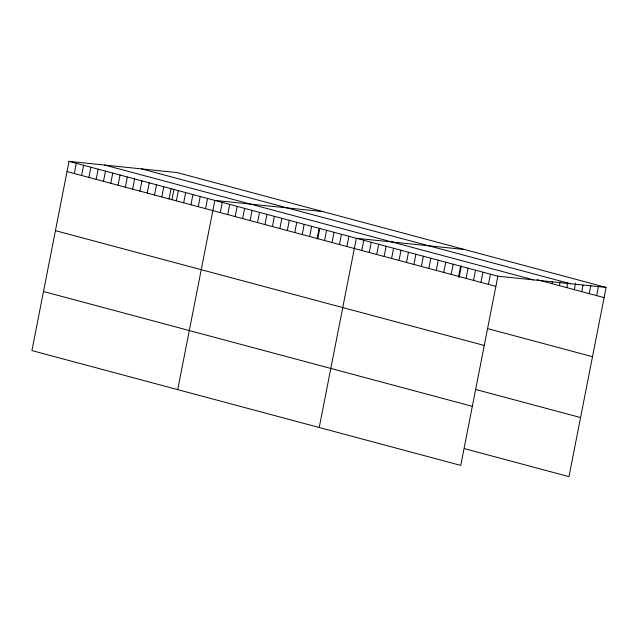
<?xml version="1.0" encoding="UTF-8"?>
<svg xmlns="http://www.w3.org/2000/svg" width="638" height="638" viewBox="0 0 638 638"><rect width="100%" height="100%" fill="white"/><g stroke="black" fill="none" stroke-linecap="round" stroke-linejoin="round"><path stroke-width="0.96" d="M606.1 287.411L177.26 172.603L69.024 161.366L31.9 350.589L460.74 465.397L497.863 276.182L606.1 287.411L568.976 476.634L464.703 448.713M74.311 173.528L76.313 163.32M81.6 175.482L83.602 165.274M88.889 177.428L90.891 167.22M96.178 179.382L98.188 169.174M103.476 181.336L105.477 171.128M110.765 183.281L112.767 173.081M118.054 185.235L120.056 175.027M125.343 187.189L127.345 176.981M132.632 189.143L134.634 178.935M139.921 191.089L141.923 180.889M147.211 193.043L149.212 182.835M154.508 194.997L156.509 184.789M161.797 196.951L163.799 186.743M169.086 198.897L171.088 188.696M171.925 199.814L174.03 189.071M176.375 200.85L178.377 190.642M183.664 202.804L185.666 192.596M190.953 204.758L192.955 194.55M198.243 206.704L200.244 196.504M205.532 208.658L207.541 198.45M177.707 389.627L214.831 200.404L323.067 211.633M220.277 212.606L222.279 202.398M227.718 214.599L229.728 204.391M235.167 216.593L237.176 206.385M242.615 218.587L244.617 208.379M250.064 220.581L252.066 210.373M257.513 222.574L259.514 212.366M264.961 224.568L266.963 214.36M272.41 226.562L274.412 216.354M279.859 228.556L281.86 218.348M287.307 230.549L289.309 220.341M294.756 232.543L296.758 222.335M302.205 234.537L304.206 224.337M309.653 236.531L311.655 226.331M317.102 238.524L319.104 228.324M317.732 238.851L319.837 228.109M324.551 240.518L326.552 230.318M331.999 242.512L334.001 232.312M339.448 244.506L341.45 234.305M346.897 246.507L348.898 236.299M319.223 427.508L356.347 238.293L464.584 249.522M361.786 250.495L363.796 240.287M369.235 252.489L371.244 242.281M376.683 254.482L378.685 244.274M384.132 256.476L386.134 246.268M391.58 258.47L393.582 248.262M399.029 260.464L401.031 250.256M406.478 262.457L408.48 252.249M413.926 264.451L415.928 254.243M421.375 266.445L423.377 256.237M428.824 268.439L430.825 258.231M436.272 270.432L438.274 260.224M443.721 272.426L445.723 262.218M451.17 274.42L453.171 264.212M458.618 276.413L460.62 266.206M459.073 277.634L461.354 265.998M466.067 278.407L468.069 268.199M473.516 280.401L475.517 270.193M480.964 282.395L482.966 272.187M488.413 284.389L490.415 274.188M551.958 283.663L552.325 281.805M559.406 285.657L560.14 281.94M566.855 287.65L567.764 283.009M574.304 289.644L575.58 283.144M581.752 291.638L583.028 285.138M589.201 293.632L590.836 285.282M596.65 295.625L598.468 286.342M141.548 168.895L570.38 283.703M537.06 279.667L604.098 297.619M104.744 165.075L533.575 279.883M69.024 161.366L497.863 276.182M67.022 171.574L495.862 286.382M488.23 328.777L592.511 356.69M55.434 230.653L484.266 345.461M476.291 389.643L580.564 417.555M43.488 291.51L472.327 406.326"/></g></svg>
